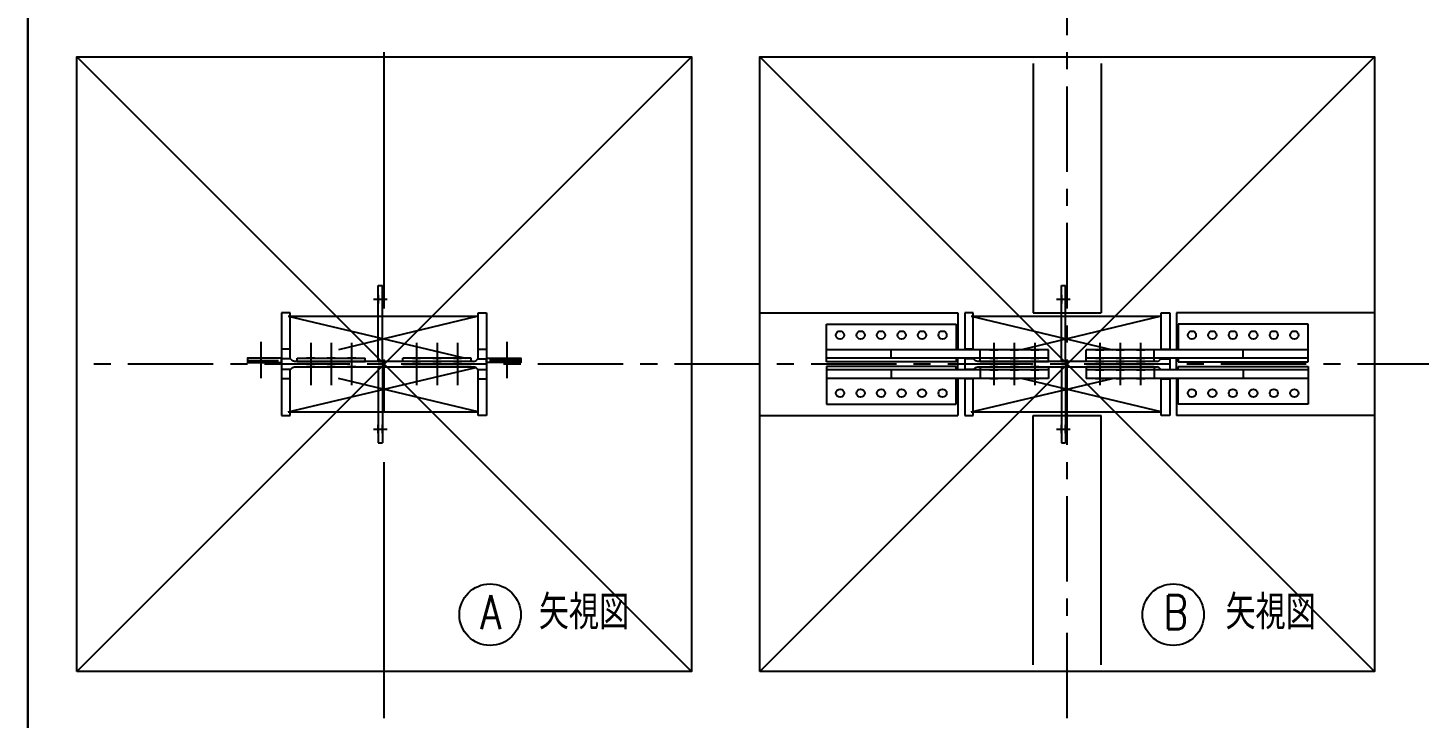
# Model space of a CAD drawing. Extents: x -668440 to 810000, y -1678500 to 210463.
# Drawn here: x -516717 to -475982, y -763860 to -743646 of the extents above; entities that cross this region are included whole.
import ezdxf

# ---------------------------------------------------------------- set-up
doc = ezdxf.new("R2010")
doc.units = 0
doc.header["$MEASUREMENT"] = 0
doc.linetypes.add('CENTER', pattern=[2, 1.25, -0.25, 0.25, -0.25])
doc.layers.get('0').update_dxf_attribs({"color": 3, "linetype": 'CONTINUOUS'})
doc.layers.get('Defpoints').update_dxf_attribs({"color": 251, "linetype": 'CONTINUOUS'})
doc.layers.add('00_ADDL', color=253, linetype='CONTINUOUS', plot=False)
for name, color, linetype in [('_1-1_L-CL', 3, 'CONTINUOUS'), ('_1-3_L-CS', 1, 'CONTINUOUS'), ('詳細', 7, 'CONTINUOUS')]:
    doc.layers.add(name, color=color, linetype=linetype)
doc.styles.add('S000', font='simplex.shx', dxfattribs={"width": 0.7, "bigfont": 'extfont2.shx'})

# ---------------------------------------------------------------- blocks, each defined once
blk = doc.blocks.new('剛接合部C1Y')
at = {"layer": '00_ADDL'}
for p, q in [((-218741.54476, -381010.73644), (-218741.54476, -376150.73644)), ((-218598.46888, -379074.06977), (-216798.46888, -380874.06977)), ((-216798.46888, -379074.06977), (-218598.46888, -380874.06977)), ((-218598.46888, -379074.06986), (-216798.46888, -380874.06986)), ((-216798.46888, -379074.06986), (-218598.46888, -380874.06986)), ((-216598.46888, -379074.06977), (-214798.46888, -380874.06977)), ((-214798.46888, -379074.06977), (-216598.46888, -380874.06977)), ((-216598.46888, -379074.06986), (-214798.46888, -380874.06986)), ((-214798.46888, -379074.06986), (-216598.46888, -380874.06986))]:
    blk.add_line(p, q, dxfattribs=at)
at = {"layer": '00_ADDL', "transparency": 33554661}
for p, q in [((-218098.46888, -379963.06977), (-218007.46888, -379963.06977)), ((-217298.46888, -379963.06977), (-217389.46888, -379963.06977))]:
    blk.add_line(p, q, dxfattribs=at)
at = {"layer": '00_ADDL'}
for points in [[(-218598.46888, -380874.06977), (-218598.46888, -379074.06977), (-216798.46888, -379074.06977), (-216798.46888, -380874.06977)], [(-218598.46888, -380874.06986), (-218598.46888, -379074.06986), (-216798.46888, -379074.06986), (-216798.46888, -380874.06986)], [(-216598.46888, -380874.06977), (-216598.46888, -379074.06977), (-214798.46888, -379074.06977), (-214798.46888, -380874.06977)], [(-216598.46888, -380874.06986), (-216598.46888, -379074.06986), (-214798.46888, -379074.06986), (-214798.46888, -380874.06986)]]:
    blk.add_lwpolyline(points, close=True, dxfattribs=at)
at = {"layer": '_1-1_L-CL'}
for p, q in [((-218741.54476, -383440.73644), (-218741.54476, -376150.73644)), ((-217729.46888, -379784.06977, -40), (-217689.46888, -379784.06977, -40)), ((-215729.46888, -379784.06977, -40), (-215689.46888, -379784.06977, -40)), ((-216363.46888, -379889.06977, -20), (-216363.46888, -379889.06977, 20)), ((-216303.46888, -379889.06977, -20), (-216303.46888, -379889.06977, 20)), ((-216243.46888, -379889.06977, -20), (-216243.46888, -379889.06977, 20)), ((-216183.46888, -379889.06977, -20), (-216183.46888, -379889.06977, 20)), ((-216123.46888, -379889.06977, -20), (-216123.46888, -379889.06977, 20)), ((-216063.46888, -379889.06977, -20), (-216063.46888, -379889.06977, 20)), ((-215333.46888, -379889.06977, -20), (-215333.46888, -379889.06977, 20)), ((-215273.46888, -379889.06977, -20), (-215273.46888, -379889.06977, 20)), ((-215213.46888, -379889.06977, -20), (-215213.46888, -379889.06977, 20)), ((-215153.46888, -379889.06977, -20), (-215153.46888, -379889.06977, 20)), ((-215093.46888, -379889.06977, -20), (-215093.46888, -379889.06977, 20)), ((-215033.46888, -379889.06977, -20), (-215033.46888, -379889.06977, 20)), ((-218058.46888, -380014.8869, -20), (-218058.46888, -379908.8869, -20)), ((-217913.46888, -379912.06977), (-217913.46888, -380036.06977)), ((-217853.46888, -379912.06977), (-217853.46888, -380036.06977)), ((-217793.46888, -379912.06977), (-217793.46888, -380036.06977)), ((-217603.46888, -379912.06977), (-217603.46888, -380036.06977)), ((-217543.46888, -379912.06977), (-217543.46888, -380036.06977)), ((-217483.46888, -379912.06977), (-217483.46888, -380036.06977)), ((-217338.46888, -380014.8869, -20), (-217338.46888, -379908.8869, -20)), ((-215913.46888, -379912.06977), (-215913.46888, -380036.06977)), ((-215853.46888, -379912.06977), (-215853.46888, -380036.06977)), ((-215793.46888, -379912.06977), (-215793.46888, -380036.06977)), ((-215603.46888, -379912.06977), (-215603.46888, -380036.06977)), ((-215543.46888, -379912.06977), (-215543.46888, -380036.06977)), ((-215483.46888, -379912.06977), (-215483.46888, -380036.06977)), ((-216363.46888, -380059.06977, -20), (-216363.46888, -380059.06977, 20)), ((-216303.46888, -380059.06977, -20), (-216303.46888, -380059.06977, 20)), ((-216243.46888, -380059.06977, -20), (-216243.46888, -380059.06977, 20)), ((-216183.46888, -380059.06977, -20), (-216183.46888, -380059.06977, 20)), ((-216123.46888, -380059.06977, -20), (-216123.46888, -380059.06977, 20)), ((-216063.46888, -380059.06977, -20), (-216063.46888, -380059.06977, 20)), ((-215333.46888, -380059.06977, -20), (-215333.46888, -380059.06977, 20)), ((-215273.46888, -380059.06977, -20), (-215273.46888, -380059.06977, 20)), ((-215213.46888, -380059.06977, -20), (-215213.46888, -380059.06977, 20)), ((-215153.46888, -380059.06977, -20), (-215153.46888, -380059.06977, 20)), ((-215093.46888, -380059.06977, -20), (-215093.46888, -380059.06977, 20)), ((-215033.46888, -380059.06977, -20), (-215033.46888, -380059.06977, 20)), ((-217729.46888, -380164.06977, -40), (-217689.46888, -380164.06977, -40)), ((-215729.46888, -380164.06977, -40), (-215689.46888, -380164.06977, -40))]:
    blk.add_line(p, q, dxfattribs=at)
at = {"layer": '_1-1_L-CL', "linetype": 'CENTER', "ltscale": 600}
blk.add_line((-217698.46888, -381010.73644), (-217698.46888, -377140.73644), dxfattribs=at)
at = {"layer": '_1-1_L-CL', "linetype": 'CENTER', "ltscale": 200}
for p, q in [((-215698.46888, -381010.73644), (-215698.46888, -377140.73644)), ((-214598.46888, -379974.06977), (-218598.46888, -379974.06977))]:
    blk.add_line(p, q, dxfattribs=at)
at = {"layer": '_1-1_L-CL', "ltscale": 0.5}
for p, q in [((-217715.46888, -379744.06977), (-217703.46888, -379744.06977)), ((-217715.46888, -379966.06977), (-217715.46888, -379744.06977)), ((-217703.46888, -379966.06977), (-217703.46888, -379744.06977)), ((-215715.46888, -379744.06977), (-215703.46888, -379744.06977)), ((-215715.46888, -379966.06977), (-215715.46888, -379744.06977)), ((-215703.46888, -379966.06977), (-215703.46888, -379744.06977)), ((-217703.46888, -379807.92609), (-217703.46888, -379800.24225)), ((-215703.46888, -379807.92609), (-215703.46888, -379800.24225)), ((-217715.46888, -379982.06977), (-217715.46888, -380204.06977)), ((-217703.46888, -379982.06977), (-217703.46888, -380204.06977)), ((-215715.46888, -379982.06977), (-215715.46888, -380204.06977)), ((-215703.46888, -379982.06977), (-215703.46888, -380204.06977)), ((-217703.46888, -380140.21345), (-217703.46888, -380147.89729)), ((-215703.46888, -380140.21345), (-215703.46888, -380147.89729)), ((-217715.46888, -380204.06977), (-217703.46888, -380204.06977)), ((-215715.46888, -380204.06977), (-215703.46888, -380204.06977))]:
    blk.add_line(p, q, dxfattribs=at)
at = {"layer": '_1-1_L-CL', "ltscale": 0.2, "transparency": 33554661}
for p, q in [((-217979.46888, -379834.06977), (-217460.58844, -379957.06977)), ((-217423.46888, -379834.06977), (-217832.37171, -379932.06977)), ((-215979.46888, -379834.06977), (-215566.05194, -379932.06977)), ((-215423.46888, -379834.06977), (-215832.37171, -379932.06977)), ((-217979.46888, -380114.06977), (-217429.96888, -379983.81144)), ((-217423.46888, -380114.06977), (-217832.37171, -380016.06977)), ((-215979.46888, -380114.06977), (-215566.05194, -380016.06977)), ((-215423.46888, -380114.06977), (-215832.37171, -380016.06977))]:
    blk.add_line(p, q, dxfattribs=at)
at = {"layer": '_1-1_L-CL', "linetype": 'Continuous', "ltscale": 0.5}
for p, q in [((-217715.46888, -379966.07088), (-217703.46888, -379966.07088)), ((-215715.46888, -379966.07088), (-215703.46888, -379966.07088)), ((-217703.46888, -379982.06924), (-217715.46888, -379982.06924)), ((-215703.46888, -379982.06924), (-215715.46888, -379982.06924))]:
    blk.add_line(p, q, dxfattribs=at)
at = {"layer": '_1-1_L-CL', "ltscale": 0.5, "extrusion": (1, -1.96005e-15, 0)}
for centre in [(-379784.06977, 0, -217715.46888), (-379784.06977, 0, -217703.46888), (-379784.06977, 0, -215715.46888), (-379784.06977, 0, -215703.46888)]:
    blk.add_circle(centre, 12, dxfattribs=at)
at = {"layer": '_1-1_L-CL', "ltscale": 0.5, "extrusion": (1, 1.96005e-15, 0)}
for centre in [(-380164.06977, 0, -217715.46888), (-380164.06977, 0, -217703.46888), (-380164.06977, 0, -215715.46888), (-380164.06977, 0, -215703.46888)]:
    blk.add_circle(centre, 12, dxfattribs=at)
at = {"layer": '_1-3_L-CS', "ltscale": 10}
for centre in [(-217388.17729, -380707.71531), (-215388.17729, -380707.71531)]:
    blk.add_circle(centre, 90, dxfattribs=at)
at = {"layer": 'Defpoints'}
blk.add_line((-218741.54476, -376150.73644), (-218741.54476, -393525.7562), dxfattribs=at)
at = {"layer": '詳細'}
for p, q in [((-215797.96888, -379094.06977), (-215797.96888, -379824.06977)), ((-215598.96888, -379094.06977), (-215598.96888, -379824.06977)), ((-217973.46888, -379824.06977), (-217998.46888, -379824.06977)), ((-217998.46888, -379824.06977), (-217998.46888, -379930.56977)), ((-217979.46888, -379834.06977), (-217423.46888, -379834.06977)), ((-217973.46888, -379930.56977), (-217973.46888, -379824.06977)), ((-217423.46888, -379824.06977), (-217398.46888, -379824.06977)), ((-217423.46888, -379958.56977), (-217423.46888, -379824.06977)), ((-217398.46888, -379824.06977), (-217398.46888, -379958.56977)), ((-216598.46888, -379824.06977), (-216018.46888, -379824.06977)), ((-216018.46888, -379824.06977), (-216018.46888, -379932.06977)), ((-215973.46888, -379824.06977), (-215998.46888, -379824.06977)), ((-215998.46888, -379824.06977), (-215998.46888, -379930.56977)), ((-215979.46888, -379834.06977), (-215423.46888, -379834.06977)), ((-215973.46888, -379930.56977), (-215973.46888, -379824.06977)), ((-215797.96888, -379824.06977), (-215598.96888, -379824.06977)), ((-215423.46888, -379824.06977), (-215398.46888, -379824.06977)), ((-215423.46888, -379930.56977), (-215423.46888, -379824.06977)), ((-215398.46888, -379824.06977), (-215398.46888, -379930.56977)), ((-215378.46888, -379824.06977), (-215378.46888, -379932.06977)), ((-214798.46888, -379824.06977), (-215378.46888, -379824.06977)), ((-216403.46888, -379967.06977), (-216403.46888, -379857.06977)), ((-216403.46888, -379857.06977), (-216023.46888, -379857.06977)), ((-216023.46888, -379857.06977), (-216023.46888, -379932.06977)), ((-214993.46888, -379857.06977), (-215373.46888, -379857.06977)), ((-215373.46888, -379857.06977), (-215373.46888, -379932.06977)), ((-214993.46888, -379967.06977), (-214993.46888, -379857.06977)), ((-217973.46888, -379930.56977), (-217998.46888, -379930.56977)), ((-217998.46888, -379930.56977), (-217998.46888, -380124.06977)), ((-217973.46888, -379931.63546), (-217973.46888, -379930.56977)), ((-217973.46888, -379958.56977), (-217973.46888, -379930.56977)), ((-217423.46888, -379931.63546), (-217423.46888, -379930.56977)), ((-217423.46888, -379930.56977), (-217398.46888, -379930.56977)), ((-215753.46888, -379932.06977), (-216403.46888, -379932.06977)), ((-216213.46888, -379957.06977), (-216213.46888, -379932.06977)), ((-215973.46888, -379930.56977), (-215998.46888, -379930.56977)), ((-215973.46888, -379931.63546), (-215973.46888, -379930.56977)), ((-215953.46888, -379957.06977), (-215953.46888, -379932.06977)), ((-215753.46888, -379957.06977), (-215753.46888, -379932.06977)), ((-215643.46888, -379957.06977), (-215643.46888, -379932.06977)), ((-214993.46888, -379932.06977), (-215643.46888, -379932.06977)), ((-215443.46888, -379957.06977), (-215443.46888, -379932.06977)), ((-215423.46888, -379931.63546), (-215423.46888, -379930.56977)), ((-215423.46888, -379930.56977), (-215398.46888, -379930.56977)), ((-215183.46888, -379957.06977), (-215183.46888, -379932.06977)), ((-217971.99516, -379958.56977), (-217998.46888, -379958.56977)), ((-217998.46888, -379958.56977), (-217998.46888, -379989.56977)), ((-217971.72721, -379959.56977), (-217971.99516, -379958.56977)), ((-217966.96888, -379964.3281), (-217971.72721, -379959.56977)), ((-217960.46888, -379966.06977), (-217966.96888, -379964.3281)), ((-217436.46888, -379966.06977), (-217960.46888, -379966.06977)), ((-217953.46888, -379957.06977), (-217753.46888, -379957.06977)), ((-217953.46888, -379966.06977), (-217953.46888, -379957.06977)), ((-217953.46888, -379966.06977), (-217753.46888, -379966.06977)), ((-217753.46888, -379966.06977), (-217753.46888, -379957.06977)), ((-217703.46888, -379966.07092), (-217703.46888, -379966.0703)), ((-217693.46888, -379966.07092), (-217693.46888, -379966.0703)), ((-217443.46888, -379957.06977), (-217643.46888, -379957.06977)), ((-217643.46888, -379966.06977), (-217643.46888, -379957.06977)), ((-217443.46888, -379966.06977), (-217643.46888, -379966.06977)), ((-217443.46888, -379966.06977), (-217443.46888, -379957.06977)), ((-217436.46888, -379966.06977), (-217429.96888, -379964.3281)), ((-217429.96888, -379964.3281), (-217425.21055, -379959.56977)), ((-217425.21055, -379959.56977), (-217424.9426, -379958.56977)), ((-217424.9426, -379958.56977), (-217398.46888, -379958.56977)), ((-217398.46888, -379958.56977), (-217398.46888, -379989.56977)), ((-215753.46888, -379957.06977), (-216403.46888, -379957.06977)), ((-216023.46888, -379967.06977), (-216403.46888, -379967.06977)), ((-216023.46888, -379957.06977), (-216023.46888, -379967.06977)), ((-216018.46888, -379991.06977), (-216018.46888, -379957.06977)), ((-215971.99516, -379958.56977), (-215998.46888, -379958.56977)), ((-215998.46888, -379958.56977), (-215998.46888, -379989.56977)), ((-215971.72721, -379959.56977), (-215971.99516, -379958.56977)), ((-215966.96888, -379964.3281), (-215971.72721, -379959.56977)), ((-215960.46888, -379966.06977), (-215966.96888, -379964.3281)), ((-215436.46888, -379966.06977), (-215960.46888, -379966.06977)), ((-215953.46888, -379966.06977), (-215953.46888, -379957.06977)), ((-215953.46888, -379966.06977), (-215753.46888, -379966.06977)), ((-215753.46888, -379966.06977), (-215753.46888, -379957.06977)), ((-215703.46888, -379966.07092), (-215703.46888, -379966.0703)), ((-215693.46888, -379966.07092), (-215693.46888, -379966.0703)), ((-214993.46888, -379957.06977), (-215643.46888, -379957.06977)), ((-215643.46888, -379966.06977), (-215643.46888, -379957.06977)), ((-215443.46888, -379966.06977), (-215643.46888, -379966.06977)), ((-215443.46888, -379966.06977), (-215443.46888, -379957.06977)), ((-215436.46888, -379966.06977), (-215429.96888, -379964.3281)), ((-215429.96888, -379964.3281), (-215425.21055, -379959.56977)), ((-215425.21055, -379959.56977), (-215424.9426, -379958.56977)), ((-215424.9426, -379958.56977), (-215398.46888, -379958.56977)), ((-215398.46888, -379958.56977), (-215398.46888, -379989.56977)), ((-215378.46888, -379991.06977), (-215378.46888, -379957.06977)), ((-215373.46888, -379957.06977), (-215373.46888, -379967.06977)), ((-215373.46888, -379967.06977), (-214993.46888, -379967.06977)), ((-217971.99516, -379989.56977), (-217998.46888, -379989.56977)), ((-217973.46888, -380124.06977), (-217973.46888, -379989.56977)), ((-217971.99516, -379989.56977), (-217971.72721, -379988.56977)), ((-217971.72721, -379988.56977), (-217966.96888, -379983.81144)), ((-217966.96888, -379983.81144), (-217960.46888, -379982.06977)), ((-217960.46888, -379982.06977), (-217436.46888, -379982.06977)), ((-217953.46888, -379982.06977), (-217753.46888, -379982.06977)), ((-217703.96888, -379982.06927), (-217703.96888, -379982.06866)), ((-217692.96888, -379982.06927), (-217692.96888, -379982.06866)), ((-217443.46888, -379982.06977), (-217643.46888, -379982.06977)), ((-217429.96888, -379983.81144), (-217436.46888, -379982.06977)), ((-217425.21055, -379988.56977), (-217429.96888, -379983.81144)), ((-217424.9426, -379989.56977), (-217425.21055, -379988.56977)), ((-217424.9426, -379989.56977), (-217398.46888, -379989.56977)), ((-217423.46888, -380124.06977), (-217423.46888, -379989.56977)), ((-217398.46888, -379989.56977), (-217398.46888, -380124.06977)), ((-216023.46888, -379981.06977), (-216403.46888, -379981.06977)), ((-216403.46888, -379981.06977), (-216403.46888, -380091.06977)), ((-215753.46888, -379991.06977), (-216403.46888, -379991.06977)), ((-216213.46888, -379991.06977), (-216213.46888, -380016.06977)), ((-216023.46888, -379991.06977), (-216023.46888, -379981.06977)), ((-215971.99516, -379989.56977), (-215998.46888, -379989.56977)), ((-215971.99516, -379989.56977), (-215971.72721, -379988.56977)), ((-215971.72721, -379988.56977), (-215966.96888, -379983.81144)), ((-215966.96888, -379983.81144), (-215960.46888, -379982.06977)), ((-215960.46888, -379982.06977), (-215436.46888, -379982.06977)), ((-215953.46888, -379982.06977), (-215753.46888, -379982.06977)), ((-215953.46888, -379982.06977), (-215953.46888, -379991.06977)), ((-215953.46888, -379991.06977), (-215953.46888, -380016.06977)), ((-215753.46888, -379982.06977), (-215753.46888, -379991.06977)), ((-215753.46888, -379991.06977), (-215753.46888, -380016.06977)), ((-215703.96888, -379982.06927), (-215703.96888, -379982.06866)), ((-215692.96888, -379982.06927), (-215692.96888, -379982.06866)), ((-215443.46888, -379982.06977), (-215643.46888, -379982.06977)), ((-215643.46888, -379982.06977), (-215643.46888, -379991.06977)), ((-214993.46888, -379991.06977), (-215643.46888, -379991.06977)), ((-215643.46888, -379991.06977), (-215643.46888, -380016.06977)), ((-215443.46888, -379982.06977), (-215443.46888, -379991.06977)), ((-215443.46888, -379991.06977), (-215443.46888, -380016.06977)), ((-215429.96888, -379983.81144), (-215436.46888, -379982.06977)), ((-215425.21055, -379988.56977), (-215429.96888, -379983.81144)), ((-215424.9426, -379989.56977), (-215425.21055, -379988.56977)), ((-215424.9426, -379989.56977), (-215398.46888, -379989.56977)), ((-215373.46888, -379981.06977), (-214993.46888, -379981.06977)), ((-215373.46888, -379991.06977), (-215373.46888, -379981.06977)), ((-215183.46888, -379991.06977), (-215183.46888, -380016.06977)), ((-214993.46888, -379981.06977), (-214993.46888, -380091.06977)), ((-217973.46888, -380017.56977), (-217998.46888, -380017.56977)), ((-217423.46888, -380017.56977), (-217398.46888, -380017.56977)), ((-215753.46888, -380016.06977), (-216403.46888, -380016.06977)), ((-216023.46888, -380091.06977), (-216023.46888, -380016.06977)), ((-216018.46888, -380016.06977), (-216018.46888, -380124.06977)), ((-215973.46888, -380017.56977), (-215998.46888, -380017.56977)), ((-215998.46888, -380017.56977), (-215998.46888, -380124.06977)), ((-215973.46888, -380124.06977), (-215973.46888, -380017.56977)), ((-214993.46888, -380016.06977), (-215643.46888, -380016.06977)), ((-215423.46888, -380017.56977), (-215398.46888, -380017.56977)), ((-215423.46888, -380124.06977), (-215423.46888, -380017.56977)), ((-215398.46888, -380017.56977), (-215398.46888, -380124.06977)), ((-215378.46888, -380016.06977), (-215378.46888, -380124.06977)), ((-215373.46888, -380091.06977), (-215373.46888, -380016.06977)), ((-216403.46888, -380091.06977), (-216023.46888, -380091.06977)), ((-214993.46888, -380091.06977), (-215373.46888, -380091.06977)), ((-217998.46888, -380124.06977), (-217973.46888, -380124.06977)), ((-217979.46888, -380114.06977), (-217423.46888, -380114.06977)), ((-217398.46888, -380124.06977), (-217423.46888, -380124.06977)), ((-216598.46888, -380124.06977), (-216018.46888, -380124.06977)), ((-215998.46888, -380124.06977), (-215973.46888, -380124.06977)), ((-215979.46888, -380114.06977), (-215423.46888, -380114.06977)), ((-215797.96888, -380124.06977), (-215598.96888, -380124.06977)), ((-215797.96888, -380854.06977), (-215797.96888, -380124.06977)), ((-215598.96888, -380854.06977), (-215598.96888, -380124.06977)), ((-215398.46888, -380124.06977), (-215423.46888, -380124.06977)), ((-214798.46888, -380124.06977), (-215378.46888, -380124.06977))]:
    blk.add_line(p, q, dxfattribs=at)
at = {"layer": '詳細', "transparency": 33554661}
for points in [[(-217998.46888, -379969.06977), (-217998.46888, -379957.06977), (-218098.46888, -379957.06977), (-218098.46888, -379969.06977)], [(-217398.46888, -379969.06977), (-217398.46888, -379957.06977), (-217298.46888, -379957.06977), (-217298.46888, -379969.06977)]]:
    blk.add_lwpolyline(points, close=True, dxfattribs=at)
at = {"layer": '詳細'}
for centre in [(-216363.46888, -379889.06977), (-216303.46888, -379889.06977), (-216243.46888, -379889.06977), (-216183.46888, -379889.06977), (-216123.46888, -379889.06977), (-216063.46888, -379889.06977), (-215333.46888, -379889.06977), (-215273.46888, -379889.06977), (-215213.46888, -379889.06977), (-215153.46888, -379889.06977), (-215093.46888, -379889.06977), (-215033.46888, -379889.06977), (-216363.46888, -380059.06977), (-216303.46888, -380059.06977), (-216243.46888, -380059.06977), (-216183.46888, -380059.06977), (-216123.46888, -380059.06977), (-216063.46888, -380059.06977), (-215333.46888, -380059.06977), (-215273.46888, -380059.06977), (-215213.46888, -380059.06977), (-215153.46888, -380059.06977), (-215093.46888, -380059.06977), (-215033.46888, -380059.06977)]:
    blk.add_circle(centre, 12, dxfattribs=at)
at = {"layer": '詳細', "extrusion": (0, 1, 0)}
for centre in [(215913.46888, 0, -379932.06977), (215853.46888, 0, -379932.06977), (215793.46888, 0, -379932.06977), (215603.46888, 0, -379932.06977), (215543.46888, 0, -379932.06977), (215483.46888, 0, -379932.06977), (217913.46888, 0, -379957.06977), (217913.46888, 0, -379966.06977), (217853.46888, 0, -379957.06977), (217853.46888, 0, -379966.06977), (217793.46888, 0, -379957.06977), (217793.46888, 0, -379966.06977), (217603.46888, 0, -379957.06977), (217603.46888, 0, -379966.06977), (217543.46888, 0, -379957.06977), (217543.46888, 0, -379966.06977), (217483.46888, 0, -379957.06977), (217483.46888, 0, -379966.06977), (215913.46888, 0, -379957.06977), (215913.46888, 0, -379966.06977), (215853.46888, 0, -379957.06977), (215853.46888, 0, -379966.06977), (215793.46888, 0, -379957.06977), (215793.46888, 0, -379966.06977), (215603.46888, 0, -379957.06977), (215603.46888, 0, -379966.06977), (215543.46888, 0, -379957.06977), (215543.46888, 0, -379966.06977), (215483.46888, 0, -379957.06977), (215483.46888, 0, -379966.06977)]:
    blk.add_circle(centre, 12, dxfattribs=at)
at = {"layer": '詳細', "extrusion": (0, -1, 0)}
for centre in [(-217913.46888, 0, 379982.06977), (-217853.46888, 0, 379982.06977), (-217793.46888, 0, 379982.06977), (-217603.46888, 0, 379982.06977), (-217543.46888, 0, 379982.06977), (-217483.46888, 0, 379982.06977), (-215913.46888, 0, 379982.06977), (-215913.46888, 0, 379991.06977), (-215853.46888, 0, 379982.06977), (-215853.46888, 0, 379991.06977), (-215793.46888, 0, 379982.06977), (-215793.46888, 0, 379991.06977), (-215603.46888, 0, 379982.06977), (-215603.46888, 0, 379991.06977), (-215543.46888, 0, 379982.06977), (-215543.46888, 0, 379991.06977), (-215483.46888, 0, 379982.06977), (-215483.46888, 0, 379991.06977), (-215913.46888, 0, 380016.06977), (-215853.46888, 0, 380016.06977), (-215793.46888, 0, 380016.06977), (-215603.46888, 0, 380016.06977), (-215543.46888, 0, 380016.06977), (-215483.46888, 0, 380016.06977)]:
    blk.add_circle(centre, 12, dxfattribs=at)
at = {"layer": '_1-3_L-CS', "ltscale": 10, "style": 'S000', "width": 0.8}
for s, p in [('A  矢視図', (-217416.62631, -380750.58558)), ('B  矢視図', (-215416.62631, -380750.58558))]:
    blk.add_text(s, height=100, rotation=359.99999997, dxfattribs=at).set_placement(p)

msp = doc.modelspace()

# ---------------------------------------------------------------- block references
at = {"xscale": 10, "yscale": 10, "zscale": 10}
msp.add_blockref('剛接合部C1Y', (1670698.7, 3046247.4, 5600), dxfattribs=at)

doc.saveas('drawing.dxf')
